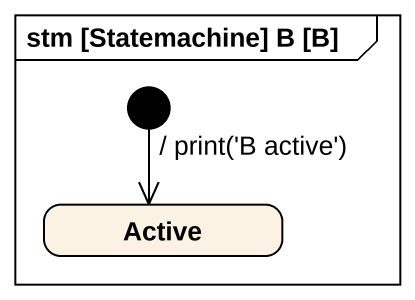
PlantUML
@startuml
mainframe stm [Statemachine] B [B]
hide empty description
state Active
[*] --> Active : / print('B active')
@enduml
